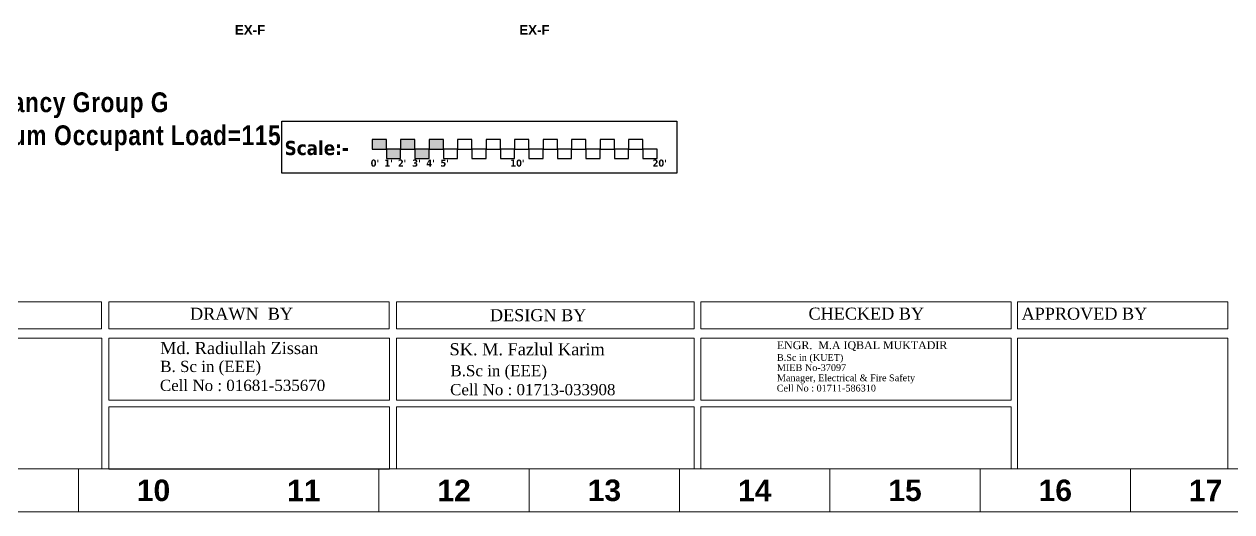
# Model space of a CAD drawing. Header units: inches. Extents: x -98933 to 1585249, y -3352739 to 192771.
# Drawn here: x 33752 to 34769, y 49372 to 49784 of the extents above; entities that cross this region are included whole.
import ezdxf

# ---------------------------------------------------------------- set-up
doc = ezdxf.new("R2010")
doc.units = ezdxf.units.IN
doc.header["$MEASUREMENT"] = 0
doc.layers.get('0').update_dxf_attribs({"lineweight": 0})
for name, color, linetype, lineweight in [('AN-TEXT', 251, 'Continuous', 15), ('DIM 01', 250, 'Continuous', 9), ('Inline', 7, 'Continuous', 0), ('Outline', 7, 'Continuous', 0), ('Scale', 7, 'Continuous', 0), ('Scale_Text', 7, 'Continuous', 0), ('TEX', 7, 'Continuous', 0), ('TEXT_TITLEBOX', 7, 'Continuous', 13), ('Titelblk', 7, 'Continuous', 25), ('TITLE', 7, 'Continuous', 20)]:
    doc.layers.add(name, color=color, linetype=linetype, lineweight=lineweight)
doc.styles.add('isop', font='isocpeur.ttf')
doc.styles.add('SHT-TEXT-1', font='times.ttf', dxfattribs={"height": 12})
doc.styles.get("Standard").update_dxf_attribs({"font": 'arialbd.ttf', "height": 24})
doc.styles.add('Verdana', font='verdana.ttf')

# ---------------------------------------------------------------- blocks, each defined once
blk = doc.blocks.new('PAGE')
at = {"layer": 'Inline', "color": 252, "lineweight": 15}
blk.add_lwpolyline([(178051640.63, 22656441.11), (178051640.63, 22657235.79), (178050505.36, 22657235.79), (178050505.36, 22656441.11)], close=True, dxfattribs=at)
at = {"layer": 'Outline', "color": 252, "lineweight": 15}
blk.add_line((178050483.42, 22656424.24), (178051662.57, 22656424.24), dxfattribs=at)
at = {"layer": 'Scale', "color": 252, "lineweight": 9}
for p, q in [((178051014, 22656424.24), (178051014, 22656441.11)), ((178051131.99, 22656424.24), (178051131.99, 22656441.11)), ((178051190.99, 22656424.24), (178051190.99, 22656441.11)), ((178051249.99, 22656424.24), (178051249.99, 22656441.11)), ((178051308.99, 22656424.24), (178051308.99, 22656441.11)), ((178051367.98, 22656424.24), (178051367.98, 22656441.11)), ((178051426.98, 22656424.24), (178051426.98, 22656441.11))]:
    blk.add_line(p, q, dxfattribs=at)
at = {"layer": 'Scale_Text', "color": 252, "lineweight": 13, "char_height": 8.435, "width": 2.5102, "attachment_point": 5}
for s, insert in [('10', (178051043.5, 22656432.67)), ('12', (178051161.49, 22656432.67)), ('13', (178051220.49, 22656432.67)), ('15', (178051338.49, 22656432.67)), ('16', (178051397.48, 22656432.67)), ('11', (178051102.49, 22656432.67)), ('14', (178051279.49, 22656432.67)), ('17', (178051456.48, 22656432.67))]:
    blk.add_mtext(s, dxfattribs=dict(at, insert=insert))
blk = doc.blocks.new('Title')
at = {"layer": 'Titelblk', "color": 3, "linetype": 'Continuous', "lineweight": 0, "xscale": 3.014611567961765, "yscale": 3.014611567959946, "zscale": 3.014611567966516}
blk.add_blockref('PAGE', (-536855255.8, -68388224), dxfattribs=at)

msp = doc.modelspace()

# ---------------------------------------------------------------- hatches: boundary and pattern name
at = {"layer": 'DIM 01', "lineweight": -2}
h = msp.add_hatch(color=2, dxfattribs=at)
h.dxf.hatch_style = 1
h.paths.add_polyline_path([(34056.81, 49686.2), (34044.81, 49686.2), (34044.81, 49678.26), (34056.81, 49678.26)])
h.paths.add_polyline_path([(34080.81, 49686.2), (34068.81, 49686.2), (34068.81, 49678.26), (34080.81, 49678.26)])
h.paths.add_polyline_path([(34092.81, 49678.26), (34080.81, 49678.26), (34080.81, 49670.32), (34092.81, 49670.32)])
h.paths.add_polyline_path([(34068.81, 49678.26), (34056.81, 49678.26), (34056.81, 49670.32), (34068.81, 49670.32)])
h.paths.add_polyline_path([(34104.81, 49686.2), (34092.81, 49686.2), (34092.81, 49678.26), (34104.81, 49678.26)])

# ---------------------------------------------------------------- linework, layer by layer
at = {"layer": 'DIM 01', "color": 7, "lineweight": -2}
for points in [[(33968.67, 49701.68), (34301.3, 49701.68), (34301.3, 49657.91), (33968.67, 49657.91)], [(34044.81, 49678.26), (34056.81, 49678.26), (34056.81, 49686.2), (34044.81, 49686.2)], [(34068.81, 49678.26), (34080.81, 49678.26), (34080.81, 49686.2), (34068.81, 49686.2)], [(34092.81, 49678.26), (34104.81, 49678.26), (34104.81, 49686.2), (34092.81, 49686.2)], [(34116.81, 49678.26), (34128.81, 49678.26), (34128.81, 49686.2), (34116.81, 49686.2)], [(34140.81, 49678.26), (34152.81, 49678.26), (34152.81, 49686.2), (34140.81, 49686.2)], [(34164.81, 49678.26), (34176.81, 49678.26), (34176.81, 49686.2), (34164.81, 49686.2)], [(34188.81, 49678.26), (34200.81, 49678.26), (34200.81, 49686.2), (34188.81, 49686.2)], [(34212.81, 49678.26), (34224.81, 49678.26), (34224.81, 49686.2), (34212.81, 49686.2)], [(34236.81, 49678.26), (34248.81, 49678.26), (34248.81, 49686.2), (34236.81, 49686.2)], [(34260.81, 49678.26), (34272.81, 49678.26), (34272.81, 49686.2), (34260.81, 49686.2)], [(34056.81, 49670.32), (34068.81, 49670.32), (34068.81, 49678.26), (34056.81, 49678.26)], [(34080.81, 49670.32), (34092.81, 49670.32), (34092.81, 49678.26), (34080.81, 49678.26)], [(34104.81, 49670.32), (34116.81, 49670.32), (34116.81, 49678.26), (34104.81, 49678.26)], [(34128.81, 49670.32), (34140.81, 49670.32), (34140.81, 49678.26), (34128.81, 49678.26)], [(34152.81, 49670.32), (34164.81, 49670.32), (34164.81, 49678.26), (34152.81, 49678.26)], [(34176.81, 49670.32), (34188.81, 49670.32), (34188.81, 49678.26), (34176.81, 49678.26)], [(34200.81, 49670.32), (34212.81, 49670.32), (34212.81, 49678.26), (34200.81, 49678.26)], [(34224.81, 49670.32), (34236.81, 49670.32), (34236.81, 49678.26), (34224.81, 49678.26)], [(34248.81, 49670.32), (34260.81, 49670.32), (34260.81, 49678.26), (34248.81, 49678.26)], [(34272.81, 49670.32), (34284.81, 49670.32), (34284.81, 49678.26), (34272.81, 49678.26)]]:
    msp.add_lwpolyline(points, close=True, dxfattribs=at)
at = {"layer": 'TEXT_TITLEBOX'}
for p, q in [((33378.2, 49549.38), (33816.97, 49549.38)), ((33816.97, 49549.38), (33816.97, 49526.71)), ((33822.97, 49526.71), (33822.97, 49549.38)), ((33822.97, 49549.38), (34059.12, 49549.38)), ((34059.12, 49549.38), (34059.12, 49526.71)), ((34065.22, 49526.71), (34065.22, 49549.38)), ((34065.22, 49549.38), (34316.03, 49549.38)), ((34316.03, 49549.38), (34316.03, 49526.71)), ((34321.51, 49526.71), (34321.51, 49549.38)), ((34321.51, 49549.38), (34583.05, 49549.38)), ((34583.05, 49549.38), (34583.05, 49526.71)), ((34588.41, 49526.71), (34588.41, 49549.38)), ((34588.41, 49549.38), (34765.62, 49549.38)), ((34765.62, 49549.38), (34765.62, 49526.71)), ((33816.97, 49526.71), (33378.2, 49526.71)), ((34059.12, 49526.71), (33822.97, 49526.71)), ((34316.03, 49526.71), (34065.22, 49526.71)), ((34583.05, 49526.71), (34321.51, 49526.71)), ((34765.62, 49526.71), (34588.41, 49526.71)), ((33682.07, 49518.76), (33817.01, 49518.76)), ((33817.01, 49518.76), (33817.01, 49408.41)), ((33822.89, 49466.36), (33822.89, 49518.72)), ((33822.89, 49518.72), (34059.28, 49518.72)), ((34059.28, 49518.72), (34059.28, 49466.36)), ((34065.29, 49466.4), (34065.29, 49518.76)), ((34065.29, 49518.76), (34315.93, 49518.76)), ((34315.93, 49518.76), (34315.93, 49466.4)), ((34321.6, 49466.4), (34321.6, 49518.76)), ((34321.6, 49518.76), (34583.13, 49518.76)), ((34583.13, 49518.76), (34583.13, 49466.4)), ((34588.41, 49408.41), (34588.41, 49518.76)), ((34588.41, 49518.76), (34765.62, 49518.76)), ((34765.62, 49518.76), (34765.62, 49408.41)), ((34059.28, 49466.36), (33822.89, 49466.36)), ((34315.93, 49466.4), (34065.29, 49466.4)), ((34583.13, 49466.4), (34321.6, 49466.4)), ((33822.89, 49408.38), (33822.89, 49460.74)), ((33822.89, 49460.74), (34059.28, 49460.74)), ((34059.28, 49460.74), (34059.28, 49408.38)), ((34065.29, 49408.41), (34065.29, 49460.77)), ((34065.29, 49460.77), (34315.93, 49460.77)), ((34315.93, 49460.77), (34315.93, 49408.41)), ((34321.6, 49408.41), (34321.6, 49460.77)), ((34321.6, 49460.77), (34583.13, 49460.77)), ((34583.13, 49460.77), (34583.13, 49408.41)), ((33817.01, 49408.41), (33682.07, 49408.41)), ((34059.28, 49408.38), (33822.89, 49408.38)), ((34315.93, 49408.41), (34065.29, 49408.41)), ((34583.13, 49408.41), (34321.6, 49408.41)), ((34765.62, 49408.41), (34588.41, 49408.41))]:
    msp.add_line(p, q, dxfattribs=at)

# ---------------------------------------------------------------- block references
at = {"layer": 'TITLE', "xscale": 0.7117836411125609, "yscale": 0.7117836411125609, "zscale": 0.7117836352222188}
msp.add_blockref('Title', (105409.4, 111941.81), dxfattribs=at)

# ---------------------------------------------------------------- texts
at = {"color": 7, "insert": (33678.78, 49663.33), "char_height": 16.6905, "width": 512.5918, "attachment_point": 4}
msp.add_mtext('{\\fArial Narrow|b1|i0|c0|p34;\\T1.05;Occupancy Group G\\PMaximum Occupant Load=115\\P\\P\\fStaccato222 BT|b0|i0|c0|p66;\\T1;\\P\\fRomantic|b0|i0|c2|p2;\\H0.5455x;  }', dxfattribs=at)
at = {"layer": 'AN-TEXT', "lineweight": 25, "attachment_point": 1, "style": 'isop'}
for s, insert, char_height, width in [('{\\fTahoma|b1|i0|c0|p34;\\C7;Scale:-}', (33971.05, 49685.15), 12, 50.5478), ("{\\fTahoma|b1|i0|c0|p34;\\C7;0'}", (34043.55, 49669.41), 6, 8.2447), ("{\\fTahoma|b1|i0|c0|p34;\\C7;1'}", (34055.1, 49669.41), 6, 8.2447), ("{\\fTahoma|b1|i0|c0|p34;\\C7;2'}", (34066.44, 49669.41), 6, 8.2447), ("{\\fTahoma|b1|i0|c0|p34;\\C7;3'}", (34078.58, 49669.41), 6, 8.2447), ("{\\fTahoma|b1|i0|c0|p34;\\C7;4'}", (34090.42, 49669.41), 6, 8.2447), ("{\\fTahoma|b1|i0|c0|p34;\\C7;5'}", (34102.25, 49669.41), 6, 8.2447), ("{\\fTahoma|b1|i0|c0|p34;\\C7;10'}", (34161.11, 49669.41), 6, 8.2447), ("{\\fTahoma|b1|i0|c0|p34;\\C7;20'}", (34280.94, 49669.41), 6, 8.2447)]:
    msp.add_mtext(s, dxfattribs=dict(at, insert=insert, char_height=char_height, width=width))
at = {"layer": 'TEX', "color": 7, "lineweight": 0, "ltscale": 5, "transparency": 33554687, "char_height": 8, "width": 99.062, "attachment_point": 8, "style": 'Verdana'}
for insert in [(33941.95, 49774.75), (34181.45, 49774.75)]:
    msp.add_mtext('{\\fArial|b1|i0|c0|p34;\\C5;EX-F}', dxfattribs=dict(at, insert=insert))
at = {"layer": 'TEXT_TITLEBOX', "lineweight": 25, "style": 'SHT-TEXT-1'}
for s, height, p in [('DRAWN  BY', 10.131, (33891.43, 49534.27)), ('DESIGN BY', 10.131, (34144.03, 49533.05)), ('CHECKED BY', 10.131, (34412.3, 49534.37)), ('APPROVED BY', 10.1308, (34591.77, 49534.32)), ('Md. Radiullah Zissan', 10.2145, (33866.22, 49505.32)), ('SK. M. Fazlul Karim', 10.2145, (34110, 49504.29)), ('ENGR.  M.A IQBAL MUKTADIR', 6.6584, (34385.65, 49509.49)), ('B. Sc in (EEE)', 9.4579, (33866.3, 49490.18)), ('B.Sc in (EEE)', 9.4579, (34110.71, 49486.6)), ('B.Sc in (KUET)', 5.6739, (34385.71, 49499.6)), ('MIEB No-37097', 5.6739, (34385.71, 49491.08)), ('Manager, Electrical & Fire Safety', 5.6739, (34385.71, 49482.43)), ('Cell No : 01681-535670', 9.4579, (33866.03, 49474.18)), ('Cell No : 01713-033908', 9.4579, (34110.44, 49470.6)), ('Cell No : 01711-586310', 5.6739, (34385.55, 49473.77))]:
    msp.add_text(s, height=height, dxfattribs=at).set_placement(p)

doc.saveas('drawing.dxf')
